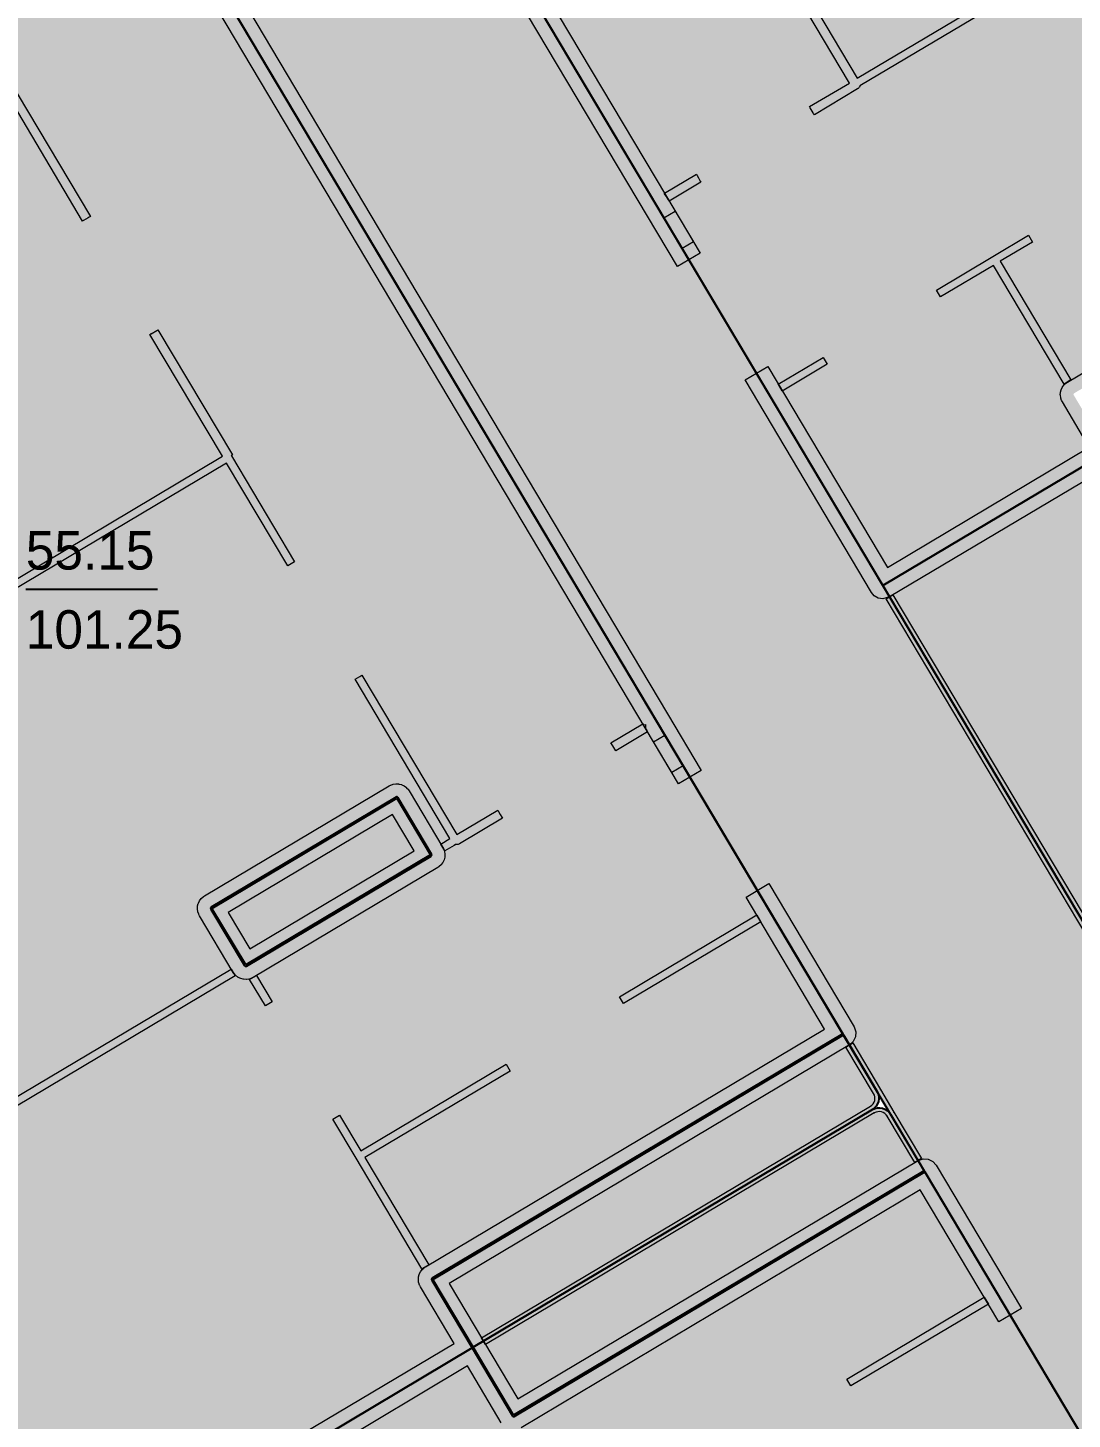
# Model space of a CAD drawing. Header units: millimetres. Extents: x 0 to 312583, y -208103 to 25097.
# Drawn here: x 208862 to 216785, y -109284 to -98730 of the extents above; entities that cross this region are included whole.
import ezdxf

# ---------------------------------------------------------------- set-up
doc = ezdxf.new("R2010")
doc.units = ezdxf.units.MM
doc.linetypes.add('Solid', pattern=[0])
for name, color, linetype, lineweight in [('Inner Walls', 5, 'Solid', 0), ('Room Objects', 47, 'Solid', 15), ('Room Walls', 47, 'Solid', 35), ('Service Area', 252, 'Solid', 25), ('Three-Bedroom Apartment', 250, 'Solid', 25), ('Two-Bedroom Apartment', 1, 'Solid', 35)]:
    doc.layers.add(name, color=color, linetype=linetype, lineweight=lineweight)
doc.styles.add('Dialog.plain', font='Dialog.plain')

msp = doc.modelspace()

# ---------------------------------------------------------------- hatches: boundary and pattern name
at = {"layer": 'Room Objects', "linetype": 'Solid', "lineweight": 0}
for points in [[(213688, -100172), (213774, -100121), (213912, -100353), (213912, -100353), (213826, -100404)], [(213610, -104147), (213696, -104095), (213696, -104095), (213834, -104327), (213834, -104327), (213748, -104379)]]:
    msp.add_hatch(color=5, dxfattribs=at).paths.add_polyline_path(points, flags=0)
at = {"layer": 'Service Area', "linetype": 'Solid', "lineweight": 25}
for points in [[(222254, -114559), (220535, -115583), (210177, -98185), (211895, -97162)], [(223304, -102152), (217075, -105861), (217075, -105861), (217075, -105861), (215348, -102961), (221577, -99252), (221577, -99252), (221577, -99252)], [(211916, -105004), (210515, -105838), (210259, -105409), (211661, -104574)], [(215049, -106368), (215305, -106798), (215313, -106816), (215318, -106835), (215319, -106854), (215316, -106874), (215309, -106892), (215299, -106909), (215286, -106923), (215270, -106935), (212241, -108738), (211934, -108223)], [(215663, -107399), (212548, -109254), (212241, -108738), (215270, -106935), (215288, -106927), (215307, -106922), (215327, -106921), (215346, -106924), (215364, -106931), (215381, -106941), (215396, -106954), (215407, -106970)]]:
    msp.add_hatch(color=254, dxfattribs=at).paths.add_polyline_path(points, flags=0)
at = {"layer": 'Three-Bedroom Apartment', "linetype": 'Solid', "lineweight": 25}
h = msp.add_hatch(color=150, dxfattribs=at)
h.paths.add_polyline_path([(203947, -101893), (202220, -98993), (207034, -96127), (207034, -96127), (207290, -96556), (207291, -96558), (207293, -96559), (207294, -96560), (207296, -96561), (207298, -96561), (207300, -96561), (207302, -96561), (207304, -96560), (209570, -95211), (209570, -95211), (211036, -97672), (210177, -98185), (211903, -101084), (213630, -103984), (215044, -106360), (215044, -106360), (211929, -108214), (211928, -108215), (211926, -108217), (211925, -108218), (211925, -108220), (211924, -108222), (211925, -108224), (211925, -108226), (211926, -108228), (212233, -108743), (209127, -110593), (209127, -110593), (205674, -104793)], flags=0)
h.paths.add_polyline_path([(211925, -104999), (211669, -104569), (211668, -104567), (211667, -104566), (211665, -104565), (211663, -104564), (211661, -104564), (211659, -104564), (211657, -104565), (211656, -104566), (210254, -105400), (210252, -105401), (210251, -105403), (210250, -105404), (210249, -105406), (210249, -105408), (210249, -105410), (210250, -105412), (210250, -105414), (210506, -105843), (210507, -105845), (210509, -105846), (210511, -105847), (210512, -105848), (210514, -105848), (210516, -105848), (210518, -105848), (210520, -105847), (211922, -105012), (211923, -105011), (211924, -105010), (211925, -105008), (211926, -105006), (211926, -105004), (211926, -105002), (211926, -105000)], flags=0)
msp.add_hatch(color=150, dxfattribs=at).paths.add_polyline_path([(209127, -110593), (212233, -108743), (212233, -108743), (212540, -109259), (212541, -109260), (212542, -109262), (212544, -109263), (212546, -109263), (212548, -109264), (212550, -109264), (212552, -109263), (212553, -109262), (215668, -107408), (217083, -109784), (220535, -115583), (221395, -115072), (222861, -117534), (222861, -117534), (220595, -118883), (220593, -118884), (220592, -118886), (220591, -118887), (220590, -118889), (220590, -118891), (220590, -118893), (220590, -118895), (220591, -118897), (220847, -119326), (220847, -119326), (216033, -122192), (212580, -116392)], flags=0)
at = {"layer": 'Two-Bedroom Apartment', "linetype": 'Solid', "lineweight": 25}
msp.add_hatch(color=151, dxfattribs=at).paths.add_polyline_path([(211895, -97162), (211036, -97672), (211036, -97672), (209309, -94772), (216398, -90552), (216398, -90552), (218124, -93452), (219851, -96352), (221577, -99252), (218471, -101101), (218471, -101101), (218216, -100671), (218214, -100670), (218213, -100669), (218211, -100668), (218209, -100667), (218207, -100667), (218206, -100667), (218204, -100667), (218202, -100668), (216800, -101502), (216799, -101504), (216797, -101505), (216796, -101507), (216796, -101509), (216795, -101511), (216795, -101512), (216796, -101514), (216797, -101516), (217053, -101946), (215348, -102961), (215348, -102961), (213621, -100061)], flags=0)

# ---------------------------------------------------------------- linework, layer by layer
at = {"layer": 'Inner Walls', "color": 47, "linetype": 'Solid', "lineweight": 15}
for p, q in [((211981, -97110), (213707, -100010)), ((213791, -100541), (211861, -97299)), ((213799, -104465), (210091, -98236)), ((210314, -98219), (211989, -101033)), ((213707, -100010), (213963, -100439)), ((213963, -100439), (213791, -100541)), ((216749, -101417), (218151, -100582)), ((211989, -101033), (213715, -103933)), ((214303, -101401), (214475, -101298)), ((214475, -101298), (215383, -102824)), ((215262, -103012), (214303, -101401)), ((216741, -101422), (216749, -101417)), ((216695, -101515), (216696, -101496)), ((216696, -101517), (216695, -101515)), ((216696, -101496), (216697, -101494)), ((216698, -101536), (216696, -101517)), ((216697, -101494), (216702, -101475)), ((216702, -101473), (216711, -101455)), ((216702, -101475), (216702, -101473)), ((216711, -101455), (216712, -101453)), ((216712, -101453), (216723, -101438)), ((216723, -101438), (216725, -101436)), ((216725, -101436), (216739, -101423)), ((216739, -101423), (216741, -101422)), ((216699, -101538), (216698, -101536)), ((216705, -101557), (216699, -101538)), ((216706, -101559), (216705, -101557)), ((216711, -101567), (216706, -101559)), ((216915, -101911), (216711, -101567)), ((215383, -102824), (216915, -101911)), ((217104, -102032), (215399, -103047)), ((215284, -103038), (215262, -103012)), ((215314, -103055), (215284, -103038)), ((215348, -103061), (215314, -103055)), ((215399, -103047), (215348, -103061)), ((213715, -103933), (213971, -104362)), ((213971, -104362), (213799, -104465)), ((211604, -104480), (211613, -104475)), ((211613, -104475), (211615, -104474)), ((211615, -104474), (211633, -104468)), ((211633, -104468), (211635, -104467)), ((211635, -104467), (211655, -104464)), ((211655, -104464), (211657, -104464)), ((211657, -104464), (211676, -104465)), ((211676, -104465), (211678, -104466)), ((211678, -104466), (211697, -104470)), ((211697, -104470), (211699, -104471)), ((211699, -104471), (211717, -104479)), ((211717, -104479), (211718, -104480)), ((210203, -105314), (211604, -104480)), ((211718, -104480), (211734, -104492)), ((211734, -104492), (211735, -104494)), ((211735, -104494), (211749, -104508)), ((211749, -104508), (211750, -104510)), ((211750, -104510), (211755, -104518)), ((211755, -104518), (212011, -104947)), ((211629, -104698), (210382, -105440)), ((211793, -104972), (211629, -104698)), ((210546, -105715), (211793, -104972)), ((212011, -104947), (212016, -104956)), ((212016, -104956), (212016, -104958)), ((212016, -104958), (212023, -104976)), ((212023, -104976), (212023, -104978)), ((212023, -104978), (212026, -104998)), ((212026, -105000), (212025, -105019)), ((212026, -104998), (212026, -105000)), ((211973, -105098), (210571, -105933)), ((211981, -105093), (211973, -105098)), ((211982, -105092), (211981, -105093)), ((211997, -105079), (211982, -105092)), ((211998, -105077), (211997, -105079)), ((212010, -105061), (211998, -105077)), ((212011, -105060), (212010, -105061)), ((212020, -105042), (212011, -105060)), ((212025, -105021), (212020, -105040)), ((212020, -105040), (212020, -105042)), ((212025, -105019), (212025, -105021)), ((210178, -105334), (210193, -105321)), ((210193, -105321), (210195, -105320)), ((210195, -105320), (210203, -105314)), ((214311, -105324), (214483, -105221)), ((214483, -105221), (215130, -106308)), ((210149, -105413), (210150, -105393)), ((210149, -105415), (210149, -105413)), ((210152, -105434), (210149, -105415)), ((210150, -105391), (210155, -105372)), ((210150, -105393), (210150, -105391)), ((210155, -105372), (210156, -105370)), ((210156, -105370), (210164, -105353)), ((210164, -105353), (210165, -105351)), ((210165, -105351), (210177, -105335)), ((210177, -105335), (210178, -105334)), ((214907, -106325), (214311, -105324)), ((210153, -105436), (210152, -105434)), ((210159, -105454), (210153, -105436)), ((210160, -105456), (210159, -105454)), ((210165, -105465), (210160, -105456)), ((210420, -105895), (210165, -105465)), ((210382, -105440), (210546, -105715)), ((210426, -105903), (210420, -105895)), ((210427, -105904), (210426, -105903)), ((210440, -105919), (210427, -105904)), ((210441, -105920), (210440, -105919)), ((210457, -105932), (210441, -105920)), ((210459, -105933), (210457, -105932)), ((210477, -105941), (210459, -105933)), ((210478, -105942), (210477, -105941)), ((210497, -105947), (210478, -105942)), ((210499, -105947), (210497, -105947)), ((210519, -105948), (210499, -105947)), ((210521, -105948), (210519, -105948)), ((210540, -105945), (210521, -105948)), ((210542, -105945), (210540, -105945)), ((210561, -105938), (210542, -105945)), ((210562, -105937), (210561, -105938)), ((210571, -105933), (210562, -105937)), ((211878, -108128), (214907, -106325)), ((215130, -106308), (215143, -106345)), ((215143, -106345), (215141, -106384)), ((215095, -106445), (212058, -108254)), ((215124, -106419), (215095, -106445)), ((215141, -106384), (215124, -106419)), ((212579, -109130), (215617, -107322)), ((215617, -107322), (215654, -107309)), ((215654, -107309), (215693, -107311)), ((215693, -107311), (215728, -107328)), ((215728, -107328), (215754, -107357)), ((215754, -107357), (216401, -108444)), ((215633, -107545), (212605, -109348)), ((216229, -108546), (215633, -107545)), ((211831, -108184), (211840, -108167)), ((211840, -108167), (211841, -108165)), ((211841, -108165), (211853, -108149)), ((211853, -108149), (211854, -108148)), ((211854, -108148), (211868, -108135)), ((211868, -108135), (211870, -108134)), ((211870, -108134), (211878, -108128)), ((211825, -108227), (211826, -108207)), ((211825, -108229), (211825, -108227)), ((211827, -108248), (211825, -108229)), ((211826, -108205), (211831, -108186)), ((211826, -108207), (211826, -108205)), ((211828, -108250), (211827, -108248)), ((211834, -108268), (211828, -108250)), ((211831, -108186), (211831, -108184)), ((211835, -108270), (211834, -108268)), ((211840, -108279), (211835, -108270)), ((212058, -108254), (212319, -108692)), ((212096, -108709), (211840, -108279)), ((216401, -108444), (216229, -108546)), ((212319, -108692), (212579, -109130)), ((210943, -109395), (212096, -108709)), ((212198, -108880), (209393, -110551)), ((212454, -109310), (212198, -108880))]:
    msp.add_line(p, q, dxfattribs=at)
msp.add_point((212319, -108692), dxfattribs=at)
msp.add_point((212319, -108692), dxfattribs=at)
at = {"layer": 'Room Objects', "color": 0, "linetype": 'Solid', "lineweight": 0}
for p, q in [((213688, -100172), (213774, -100121)), ((213774, -100121), (213912, -100353)), ((213826, -100404), (213688, -100172)), ((213912, -100353), (213826, -100404)), ((213610, -104147), (213696, -104095)), ((213748, -104379), (213610, -104147)), ((213696, -104095), (213834, -104327)), ((213834, -104327), (213748, -104379))]:
    msp.add_line(p, q, dxfattribs=at)
for p in [(213912, -100353), (213696, -104095), (213834, -104327)]:
    msp.add_point(p, dxfattribs=at)
at = {"layer": 'Room Walls', "color": 47, "linetype": 'Solid', "lineweight": 9}
for p, q in [((214563, -98119), (215155, -99113)), ((215095, -99149), (214503, -98154)), ((215155, -99113), (216695, -98196)), ((216726, -98247), (215174, -99171)), ((208703, -99096), (209337, -100160)), ((209277, -100196), (208644, -99132)), ((214793, -99328), (215095, -99149)), ((215156, -99193), (214829, -99389)), ((215159, -99192), (215156, -99193)), ((215160, -99191), (215159, -99192)), ((215165, -99187), (215160, -99191)), ((215166, -99185), (215165, -99187)), ((215170, -99180), (215166, -99185)), ((215171, -99179), (215170, -99180)), ((215173, -99173), (215171, -99179)), ((215174, -99172), (215173, -99173)), ((215174, -99171), (215174, -99172)), ((214798, -99337), (214793, -99328)), ((214820, -99374), (214798, -99337)), ((214823, -99380), (214820, -99374)), ((214829, -99389), (214823, -99380)), ((213692, -99984), (213934, -99840)), ((213969, -99900), (213728, -100044)), ((213934, -99840), (213939, -99849)), ((213939, -99849), (213951, -99869)), ((213951, -99869), (213964, -99892)), ((213964, -99892), (213969, -99900)), ((213689, -99986), (213692, -99984)), ((213707, -100010), (213689, -99986)), ((213723, -100035), (213707, -100010)), ((213728, -100044), (213723, -100035)), ((209285, -100191), (209277, -100196)), ((209321, -100170), (209285, -100191)), ((209328, -100165), (209321, -100170)), ((209337, -100160), (209328, -100165)), ((216182, -100465), (216454, -100303)), ((216484, -100355), (216239, -100501)), ((216454, -100303), (216484, -100355)), ((215756, -100719), (216182, -100465)), ((216187, -100532), (215787, -100771)), ((216723, -101432), (216187, -100532)), ((216239, -100501), (216775, -101401)), ((215787, -100771), (215756, -100719)), ((209788, -101055), (209797, -101050)), ((210339, -101980), (209788, -101055)), ((209797, -101050), (209840, -101025)), ((209840, -101025), (209848, -101020)), ((209848, -101020), (210414, -101970)), ((214555, -101434), (214897, -101231)), ((214927, -101282), (214586, -101485)), ((214897, -101231), (214912, -101256)), ((214912, -101256), (214927, -101282)), ((216775, -101401), (216723, -101432)), ((214586, -101485), (214555, -101434)), ((205873, -104639), (210339, -101980)), ((210369, -102032), (205904, -104691)), ((210370, -102032), (210369, -102032)), ((210834, -102812), (210370, -102032)), ((210414, -101970), (210406, -101975)), ((210406, -101975), (210407, -101977)), ((210407, -101977), (210885, -102781)), ((210885, -102781), (210834, -102812)), ((215373, -103062), (215425, -103031)), ((217049, -105876), (215373, -103062)), ((215425, -103031), (217085, -105819)), ((211345, -103671), (211380, -103650)), ((212065, -104880), (211345, -103671)), ((211380, -103650), (211397, -103640)), ((211397, -103640), (212117, -104849)), ((213286, -104153), (213528, -104009)), ((213528, -104009), (213533, -104018)), ((213533, -104018), (213549, -104014)), ((213549, -104014), (213549, -104044)), ((213549, -104044), (213556, -104056)), ((213556, -104056), (213557, -104057)), ((213557, -104057), (213559, -104061)), ((213291, -104162), (213286, -104153)), ((213300, -104176), (213291, -104162)), ((213564, -104069), (213322, -104213)), ((213559, -104061), (213564, -104069)), ((213322, -104213), (213300, -104176)), ((212117, -104849), (212427, -104665)), ((212427, -104665), (212432, -104673)), ((212432, -104673), (212445, -104696)), ((212463, -104725), (212136, -104920)), ((212445, -104696), (212458, -104716)), ((212458, -104716), (212463, -104725)), ((211996, -104922), (212065, -104880)), ((212026, -104973), (211996, -104922)), ((212096, -104932), (212026, -104973)), ((212108, -104925), (212096, -104932)), ((212110, -104925), (212108, -104925)), ((212116, -104925), (212110, -104925)), ((212118, -104925), (212116, -104925)), ((212124, -104924), (212118, -104925)), ((212126, -104924), (212124, -104924)), ((212131, -104922), (212126, -104924)), ((212133, -104921), (212131, -104922)), ((212136, -104920), (212133, -104921)), ((213350, -106079), (214392, -105459)), ((214422, -105511), (213380, -106131)), ((214392, -105459), (214422, -105511)), ((207600, -107539), (210405, -105869)), ((210436, -105920), (207630, -107591)), ((210405, -105869), (210436, -105920)), ((210545, -105948), (210597, -105917)), ((210665, -106149), (210545, -105948)), ((210597, -105917), (210717, -106118)), ((210717, -106118), (210665, -106149)), ((213380, -106131), (213350, -106079)), ((215069, -106461), (215121, -106430)), ((215278, -106812), (215069, -106461)), ((215121, -106430), (215331, -106782)), ((211389, -107247), (212491, -106591)), ((212521, -106643), (211419, -107299)), ((212491, -106591), (212521, -106643)), ((215331, -106782), (215433, -106954)), ((215254, -106910), (215266, -106901)), ((215266, -106901), (215275, -106891)), ((215275, -106891), (215282, -106879)), ((215285, -106826), (215278, -106812)), ((215282, -106879), (215287, -106866)), ((215288, -106839), (215285, -106826)), ((215287, -106866), (215289, -106853)), ((215289, -106853), (215288, -106839)), ((211177, -107008), (211228, -106978)), ((211352, -107304), (211177, -107008)), ((211228, -106978), (211389, -107247)), ((212303, -108666), (215254, -106910)), ((215284, -106961), (212334, -108718)), ((215298, -106955), (215284, -106961)), ((215311, -106952), (215298, -106955)), ((215325, -106951), (215311, -106952)), ((215339, -106953), (215325, -106951)), ((215351, -106958), (215339, -106953)), ((215363, -106965), (215351, -106958)), ((215373, -106974), (215363, -106965)), ((215382, -106986), (215373, -106974)), ((215591, -107337), (215382, -106986)), ((215433, -106954), (215643, -107307)), ((211852, -108143), (211352, -107304)), ((211419, -107299), (211904, -108113)), ((215643, -107307), (215591, -107337)), ((211904, -108113), (211852, -108143)), ((215076, -108979), (216118, -108359)), ((216118, -108359), (216149, -108411)), ((216149, -108411), (215107, -109031)), ((212334, -108718), (212303, -108666)), ((215107, -109031), (215076, -108979))]:
    msp.add_line(p, q, dxfattribs=at)
for p in [(209797, -101050), (212108, -104925), (215331, -106782), (215284, -106961), (215382, -106986), (215433, -106954)]:
    msp.add_point(p, dxfattribs=at)
at = {"layer": 'Service Area', "color": 254, "linetype": 'Solid', "lineweight": 25}
for p, q in [((211895, -97162), (222254, -114559)), ((220535, -115583), (210177, -98185)), ((215348, -102961), (221577, -99252)), ((217075, -105861), (215348, -102961)), ((210259, -105409), (211661, -104574)), ((211661, -104574), (211916, -105004)), ((211916, -105004), (210515, -105838)), ((210515, -105838), (210259, -105409)), ((211934, -108223), (215049, -106368)), ((215049, -106368), (215305, -106798)), ((215305, -106798), (215313, -106816)), ((215309, -106892), (215299, -106909)), ((215316, -106874), (215309, -106892)), ((215313, -106816), (215318, -106835)), ((215319, -106854), (215316, -106874)), ((215318, -106835), (215319, -106854)), ((212241, -108738), (215270, -106935)), ((215270, -106935), (212241, -108738)), ((215286, -106923), (215270, -106935)), ((215270, -106935), (215288, -106927)), ((215299, -106909), (215286, -106923)), ((215288, -106927), (215307, -106922)), ((215307, -106922), (215327, -106921)), ((215327, -106921), (215346, -106924)), ((215346, -106924), (215364, -106931)), ((215364, -106931), (215381, -106941)), ((215381, -106941), (215396, -106954)), ((215396, -106954), (215407, -106970)), ((215407, -106970), (215663, -107399)), ((215663, -107399), (212548, -109254)), ((212241, -108738), (211934, -108223)), ((212548, -109254), (212241, -108738))]:
    msp.add_line(p, q, dxfattribs=at)
at = {"layer": 'Three-Bedroom Apartment', "color": 150, "linetype": 'Solid', "lineweight": 25}
for p, q in [((210177, -98185), (211903, -101084)), ((211903, -101084), (213630, -103984)), ((213630, -103984), (215044, -106360)), ((211656, -104566), (210254, -105400)), ((211657, -104565), (211656, -104566)), ((211659, -104564), (211657, -104565)), ((211661, -104564), (211659, -104564)), ((211663, -104564), (211661, -104564)), ((211665, -104565), (211663, -104564)), ((211667, -104566), (211665, -104565)), ((211668, -104567), (211667, -104566)), ((211669, -104569), (211668, -104567)), ((211925, -104999), (211669, -104569)), ((211926, -105000), (211925, -104999)), ((211925, -105008), (211926, -105006)), ((211926, -105002), (211926, -105000)), ((211926, -105004), (211926, -105002)), ((211926, -105006), (211926, -105004)), ((210520, -105847), (211922, -105012)), ((211922, -105012), (211923, -105011)), ((211923, -105011), (211924, -105010)), ((211924, -105010), (211925, -105008)), ((210250, -105404), (210249, -105406)), ((210249, -105406), (210249, -105408)), ((210249, -105408), (210249, -105410)), ((210249, -105410), (210250, -105412)), ((210251, -105403), (210250, -105404)), ((210250, -105412), (210250, -105414)), ((210250, -105414), (210506, -105843)), ((210252, -105401), (210251, -105403)), ((210254, -105400), (210252, -105401)), ((210506, -105843), (210507, -105845)), ((210507, -105845), (210509, -105846)), ((210509, -105846), (210511, -105847)), ((210511, -105847), (210512, -105848)), ((210512, -105848), (210514, -105848)), ((210514, -105848), (210516, -105848)), ((210516, -105848), (210518, -105848)), ((210518, -105848), (210520, -105847)), ((215044, -106360), (211929, -108214)), ((212553, -109262), (215668, -107408)), ((215668, -107408), (217083, -109784)), ((211925, -108220), (211924, -108222)), ((211924, -108222), (211925, -108224)), ((211926, -108217), (211925, -108218)), ((211925, -108218), (211925, -108220)), ((211925, -108224), (211925, -108226)), ((211925, -108226), (211926, -108228)), ((211928, -108215), (211926, -108217)), ((211926, -108228), (212233, -108743)), ((211929, -108214), (211928, -108215)), ((209127, -110593), (212233, -108743)), ((212233, -108743), (209127, -110593)), ((212233, -108743), (212540, -109259)), ((212540, -109259), (212541, -109260)), ((212541, -109260), (212542, -109262)), ((212542, -109262), (212544, -109263)), ((212544, -109263), (212546, -109263)), ((212546, -109263), (212548, -109264)), ((212548, -109264), (212550, -109264)), ((212550, -109264), (212552, -109263)), ((212552, -109263), (212553, -109262))]:
    msp.add_line(p, q, dxfattribs=at)
at = {"layer": 'Three-Bedroom Apartment', "color": 7, "linetype": 'Solid', "lineweight": 25}
msp.add_line((208847, -102989), (209847, -102989), dxfattribs=at)
at = {"layer": 'Three-Bedroom Apartment', "color": 150, "linetype": 'Solid', "lineweight": 25}
for p in [(215044, -106360), (212233, -108743)]:
    msp.add_point(p, dxfattribs=at)
at = {"layer": 'Two-Bedroom Apartment', "color": 151, "linetype": 'Solid', "lineweight": 25}
for p, q in [((213621, -100061), (211895, -97162)), ((215348, -102961), (213621, -100061)), ((217053, -101946), (215348, -102961))]:
    msp.add_line(p, q, dxfattribs=at)
msp.add_point((215348, -102961), dxfattribs=at)

# ---------------------------------------------------------------- texts
at = {"layer": 'Three-Bedroom Apartment', "color": 7, "linetype": 'Solid', "lineweight": 25, "style": 'Dialog.plain'}
for s, p in [('55.15', (208847, -102839)), ('101.25', (208847, -103439))]:
    msp.add_text(s, height=291.6, dxfattribs=at).set_placement(p)

doc.saveas('drawing.dxf')
